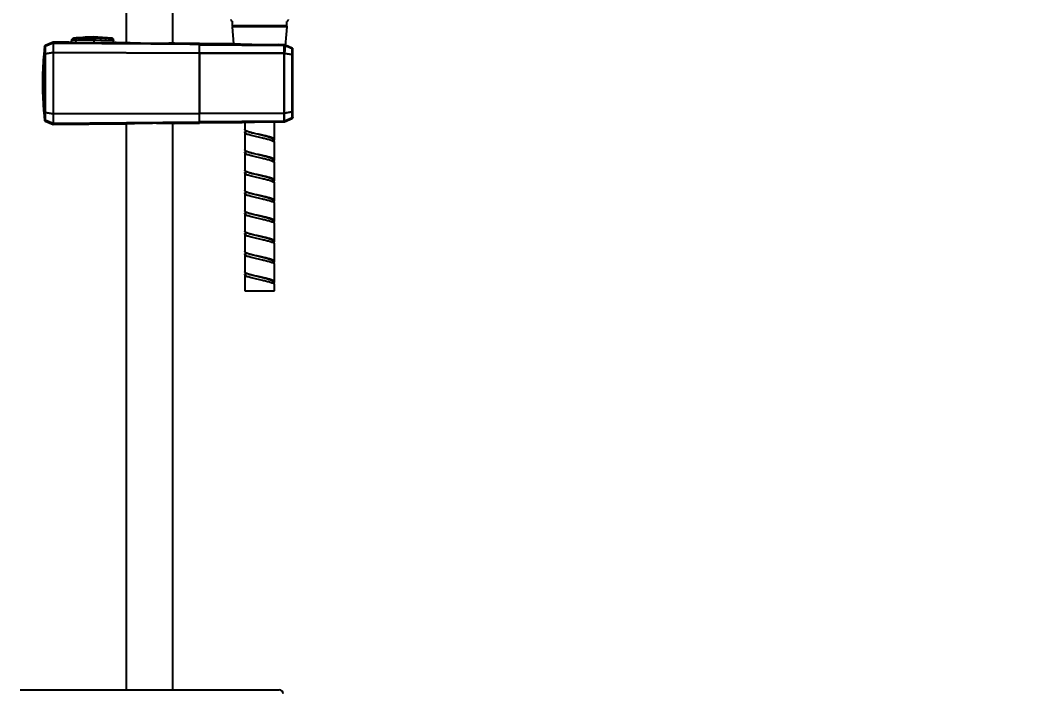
# Model space of a CAD drawing. Header units: millimetres. Extents: x 6110 to 6704, y -2661 to -1821.
# Drawn here: x 6292.7 to 6411.6, y -2297.3 to -2218.4 of the extents above; entities that cross this region are included whole.
import ezdxf

# ---------------------------------------------------------------- set-up
doc = ezdxf.new("R2010")
doc.units = ezdxf.units.MM
doc.header["$LTSCALE"] = 0.1
doc.layers.get('0').update_dxf_attribs({"lineweight": 15})
doc.layers.add('DIM', color=3, linetype='Continuous', lineweight=9)
doc.styles.get("Standard").update_dxf_attribs({"font": 'arial.ttf'})
doc.dimstyles.new('ISO-25', dxfattribs={"dimtxt": 2.5, "dimasz": 2.5, "dimexe": 1.25, "dimexo": 0.625, "dimtad": 1, "dimlfac": 5, "dimtxsty": 'Standard', "dimcen": 2.5, "dimadec": 0, "dimazin": 0, "dimtfac": 1, "dimtmove": 0, "dimatfit": 3, "dimfxl": 0, "dimarcsym": 0})

# ---------------------------------------------------------------- blocks, each defined once
blk = doc.blocks.new('*D49')
at = {"layer": 'Defpoints', "color": 0}
for p in [(6307.95, -2080.75), (6411.49, -2580.44), (6420.33, -2580.44)]:
    blk.add_point(p, dxfattribs=at)
at = {"layer": 'DIM', "color": 0, "lineweight": -2}
for p, q in [((6308.58, -2080.75), (6421.58, -2080.75)), ((6420.33, -2084.75), (6420.33, -2576.44)), ((6412.12, -2580.44), (6421.58, -2580.44))]:
    blk.add_line(p, q, dxfattribs=at)
at = {"layer": 'DIM', "color": 0}
for points in [[(6419.66, -2084.75), (6420.99, -2084.75), (6420.33, -2080.75)], [(6419.66, -2576.44), (6420.99, -2576.44), (6420.33, -2580.44)]]:
    blk.add_solid(points, dxfattribs=at)
at = {"layer": 'DIM', "color": 0, "insert": (6417.08, -2330.6), "char_height": 4, "attachment_point": 5, "rotation": 90}
blk.add_mtext('(2280)', dxfattribs=at)

msp = doc.modelspace()

# ---------------------------------------------------------------- linework, layer by layer
at = {"linetype": 'Continuous', "lineweight": 25}
for p, q in [((6305.2019, -2167.6248), (6305.2019, -2221.0891)), ((6310.7019, -2221.1372), (6310.7019, -2167.6248)), ((6317.6757, -2218.5573), (6317.6956, -2218.5647)), ((6317.6757, -2219.2164), (6317.8434, -2221.2286)), ((6324.1532, -2219.2164), (6317.6757, -2219.2164)), ((6317.6894, -2218.5624), (6317.6894, -2219.081)), ((6317.6894, -2219.081), (6324.1394, -2219.081)), ((6323.8927, -2222.3424), (6324.1532, -2219.2164)), ((6324.1394, -2219.081), (6324.1394, -2218.5684)), ((6298.9272, -2220.5781), (6298.9986, -2220.5572)), ((6298.9986, -2220.5572), (6298.9447, -2220.5727)), ((6301.2197, -2220.411), (6298.9986, -2220.5572)), ((6299.0038, -2220.5589), (6298.9986, -2220.5572)), ((6299.5208, -2220.5494), (6299.2753, -2220.555)), ((6299.5208, -2220.5494), (6301.2951, -2220.406)), ((6301.295, -2220.5491), (6301.1955, -2220.5494)), ((6301.2951, -2220.424), (6301.295, -2220.5491)), ((6301.4016, -2220.549), (6301.295, -2220.5491)), ((6303.5461, -2220.5512), (6301.2951, -2220.406)), ((6301.2951, -2220.406), (6301.2951, -2220.424)), ((6301.5569, -2220.5491), (6301.4016, -2220.549)), ((6302.1262, -2220.5479), (6301.5569, -2220.5491)), ((6302.6725, -2220.5468), (6302.1262, -2220.5479)), ((6303.0412, -2220.546), (6302.6725, -2220.5468)), ((6303.1965, -2220.5457), (6303.0412, -2220.546)), ((6303.4259, -2220.5452), (6303.1965, -2220.5457)), ((6303.4753, -2220.5452), (6303.4259, -2220.5452)), ((6295.5694, -2221.4973), (6295.4773, -2222.4215)), ((6295.5689, -2221.5027), (6295.5764, -2221.5924)), ((6295.576, -2221.6621), (6295.5723, -2222.4215)), ((6295.5764, -2221.5924), (6295.576, -2221.6621)), ((6296.5769, -2221.0055), (6295.643, -2221.4019)), ((6295.6525, -2221.5307), (6295.6483, -2222.3616)), ((6296.5769, -2221.1489), (6295.6525, -2221.5307)), ((6295.6526, -2221.4787), (6296.5769, -2221.097)), ((6296.5769, -2221.0967), (6296.5767, -2221.097)), ((6296.5769, -2221.0056), (6296.5769, -2221.0967)), ((6296.5769, -2221.0967), (6312.7092, -2221.2336)), ((6296.5769, -2221.1531), (6296.5769, -2222.2406)), ((6313.8269, -2221.2995), (6296.5769, -2221.1531)), ((6298.378, -2221.0212), (6296.5769, -2221.0055)), ((6298.378, -2221.0452), (6298.378, -2221.0212)), ((6298.7141, -2221.081), (6298.7868, -2220.7531)), ((6298.7868, -2220.7531), (6298.8141, -2220.6829)), ((6298.7868, -2220.7531), (6298.7873, -2220.7509)), ((6298.8151, -2220.68), (6298.8141, -2220.6829)), ((6301.4535, -2221.0962), (6299.128, -2221.0759)), ((6299.128, -2221.076), (6299.128, -2221.0759)), ((6301.453, -2221.0963), (6299.128, -2221.076)), ((6299.2263, -2221.0767), (6299.2873, -2220.8013)), ((6299.5205, -2220.7948), (6299.2873, -2220.8013)), ((6301.1959, -2220.7948), (6299.5205, -2220.7948)), ((6301.3324, -2221.081), (6299.7199, -2221.081)), ((6301.4012, -2220.7944), (6301.1959, -2220.7948)), ((6301.4012, -2220.7944), (6301.3402, -2221.081)), ((6301.5725, -2220.7983), (6301.4012, -2220.7944)), ((6302.2004, -2220.8114), (6301.5725, -2220.7983)), ((6302.801, -2220.8238), (6302.2004, -2220.8114)), ((6303.2082, -2220.8325), (6302.801, -2220.8238)), ((6303.3788, -2220.836), (6303.2082, -2220.8325)), ((6303.6322, -2220.8414), (6303.3788, -2220.836)), ((6303.6864, -2220.8425), (6303.6322, -2220.8414)), ((6303.6636, -2221.0829), (6303.7112, -2220.8492)), ((6305.003, -2221.079), (6304.003, -2221.0703)), ((6310.8481, -2221.1324), (6310.903, -2221.1305)), ((6313.8269, -2221.156), (6310.903, -2221.1305)), ((6312.7092, -2221.2336), (6313.8269, -2221.2431)), ((6313.8269, -2221.2431), (6313.8269, -2221.156)), ((6317.8434, -2221.2286), (6313.8269, -2221.1935)), ((6313.8269, -2221.2995), (6313.8269, -2221.2431)), ((6313.8269, -2221.2806), (6323.0513, -2221.3589)), ((6313.8269, -2222.297), (6313.8269, -2221.2995)), ((6313.8269, -2221.338), (6323.8021, -2221.4227)), ((6323.0513, -2221.3589), (6323.8021, -2221.3653)), ((6323.8021, -2221.314), (6323.1092, -2221.308)), ((6323.8021, -2221.3653), (6323.8021, -2221.314)), ((6323.8498, -2221.324), (6323.8021, -2221.314)), ((6323.8021, -2221.3653), (6323.8498, -2221.3752)), ((6323.8021, -2222.3303), (6323.8021, -2221.4227)), ((6323.8498, -2221.428), (6323.8021, -2221.4227)), ((6323.8498, -2221.3752), (6323.8498, -2221.324)), ((6324.7508, -2221.7066), (6323.8498, -2221.324)), ((6323.8498, -2221.3752), (6324.7508, -2221.7476)), ((6323.8498, -2222.3357), (6323.8498, -2221.428)), ((6324.7508, -2221.8004), (6323.8498, -2221.428)), ((6324.7508, -2221.7066), (6323.9732, -2221.3764)), ((6324.7508, -2221.7476), (6324.7508, -2221.7066)), ((6324.7508, -2222.4776), (6324.7508, -2221.8004)), ((6295.5723, -2222.4215), (6295.4773, -2222.4215)), ((6295.5729, -2222.4519), (6295.5723, -2222.4215)), ((6295.6483, -2222.3616), (6295.6489, -2222.3904)), ((6296.5769, -2222.2406), (6295.6489, -2222.3904)), ((6296.5769, -2222.2853), (6295.6489, -2222.4333)), ((6295.6489, -2222.3904), (6295.6489, -2222.4333)), ((6296.577, -2222.2406), (6296.5769, -2222.2853)), ((6313.8269, -2222.297), (6296.5769, -2222.2406)), ((6313.8269, -2222.3433), (6296.5769, -2222.2853)), ((6313.8269, -2222.2979), (6313.8269, -2222.297)), ((6323.8021, -2222.3303), (6313.8269, -2222.2979)), ((6313.8269, -2222.3432), (6313.8269, -2222.2979)), ((6323.8021, -2222.3757), (6313.8269, -2222.3432)), ((6313.8269, -2222.3432), (6313.8269, -2229.3688)), ((6313.8269, -2229.3687), (6313.8269, -2222.3433)), ((6323.8021, -2222.3757), (6323.8021, -2222.3303)), ((6323.8498, -2222.3357), (6323.8021, -2222.3303)), ((6323.8498, -2222.3775), (6323.8021, -2222.3757)), ((6323.8498, -2222.3775), (6323.8498, -2222.3357)), ((6324.7508, -2222.4776), (6323.8498, -2222.3357)), ((6324.7508, -2222.5199), (6323.8498, -2222.3775)), ((6324.7508, -2222.5199), (6324.7508, -2222.4776)), ((6324.8269, -2222.5397), (6324.8269, -2221.8625)), ((6295.4768, -2229.2851), (6295.5694, -2230.2148)), ((6295.5764, -2230.1197), (6295.5689, -2230.2094)), ((6295.5723, -2229.2906), (6295.5729, -2229.2602)), ((6295.5723, -2229.2906), (6295.5761, -2230.0707)), ((6295.5761, -2230.0707), (6295.5764, -2230.1197)), ((6295.6489, -2229.3217), (6295.6483, -2229.3504)), ((6295.6483, -2229.3504), (6295.6525, -2230.1814)), ((6295.6489, -2229.2787), (6296.5769, -2229.4277)), ((6295.6489, -2229.2787), (6295.6489, -2229.3217)), ((6295.6489, -2229.3217), (6296.5769, -2229.471)), ((6296.5769, -2229.4277), (6313.8269, -2229.3687)), ((6296.5769, -2229.471), (6313.8269, -2229.415)), ((6296.5769, -2229.4277), (6296.5769, -2229.471)), ((6296.5769, -2229.471), (6296.5769, -2230.559)), ((6313.8269, -2229.3688), (6313.8269, -2229.4142)), ((6313.8269, -2229.4142), (6323.8021, -2229.3818)), ((6313.8269, -2229.415), (6313.8269, -2229.4142)), ((6313.8269, -2230.4126), (6313.8269, -2229.415)), ((6313.8269, -2229.3688), (6323.8021, -2229.3363)), ((6323.8021, -2229.3363), (6323.8498, -2229.3346)), ((6323.8021, -2229.3818), (6323.8021, -2229.3363)), ((6323.8021, -2229.3818), (6323.8498, -2229.3764)), ((6323.8021, -2230.2894), (6323.8021, -2229.3818)), ((6323.8498, -2229.3346), (6324.7508, -2229.1922)), ((6323.8498, -2229.3764), (6324.7508, -2229.2345)), ((6323.8498, -2229.3764), (6323.8498, -2229.3346)), ((6323.8498, -2230.2841), (6323.8498, -2229.3764)), ((6323.8498, -2230.284), (6324.7508, -2229.9116)), ((6324.7508, -2229.9645), (6323.8498, -2230.3369)), ((6323.8498, -2230.3881), (6324.7508, -2230.0055)), ((6324.7508, -2229.2345), (6324.7508, -2229.1922)), ((6324.7508, -2229.9116), (6324.7508, -2229.2345)), ((6324.7508, -2229.9645), (6324.7508, -2230.0055)), ((6324.8269, -2229.8496), (6324.8269, -2229.1724)), ((6295.643, -2230.3101), (6296.5769, -2230.7066)), ((6295.6525, -2230.1814), (6296.5769, -2230.5632)), ((6295.6526, -2230.2333), (6296.5769, -2230.6151)), ((6296.5769, -2230.6154), (6296.5767, -2230.615)), ((6296.5769, -2230.559), (6313.8269, -2230.4126)), ((6296.5769, -2230.6154), (6313.4245, -2230.4724)), ((6296.5769, -2230.7066), (6305.003, -2230.633)), ((6305.2019, -2230.5066), (6305.2019, -2297.331)), ((6310.7019, -2297.331), (6310.7019, -2230.5707)), ((6310.8699, -2230.5804), (6310.839, -2230.5794)), ((6310.9031, -2230.5816), (6313.8269, -2230.556)), ((6313.4245, -2230.4724), (6313.8269, -2230.469)), ((6313.8269, -2230.3741), (6323.8021, -2230.2894)), ((6313.8269, -2230.4315), (6323.0409, -2230.3533)), ((6313.8269, -2230.469), (6313.8269, -2230.4126)), ((6313.8269, -2230.556), (6313.8269, -2230.469)), ((6313.8269, -2230.5185), (6318.5844, -2230.477)), ((6319.1644, -2230.4545), (6319.1644, -2231.3014)), ((6321.8782, -2230.4148), (6323.8021, -2230.398)), ((6322.6644, -2232.4995), (6322.6644, -2230.419)), ((6323.0409, -2230.3533), (6323.8021, -2230.3468)), ((6323.8021, -2230.2894), (6323.8498, -2230.2841)), ((6323.8021, -2230.3468), (6323.8498, -2230.3369)), ((6323.8021, -2230.398), (6323.8021, -2230.3468)), ((6323.8021, -2230.398), (6323.8498, -2230.3881)), ((6323.8498, -2230.3881), (6323.8498, -2230.3369)), ((6319.1644, -2231.6169), (6319.1644, -2233.6973)), ((6322.6644, -2234.8953), (6322.6644, -2232.8149)), ((6319.1644, -2234.0128), (6319.1644, -2236.0931)), ((6322.6644, -2237.2911), (6322.6644, -2235.2107)), ((6319.1644, -2236.4086), (6319.1644, -2238.4889)), ((6322.6644, -2239.687), (6322.6644, -2237.6065)), ((6319.1644, -2238.8044), (6319.1644, -2240.8848)), ((6322.6644, -2242.0828), (6322.6644, -2240.0024)), ((6319.1644, -2241.2003), (6319.1644, -2243.2806)), ((6322.6644, -2244.4786), (6322.6644, -2242.3982)), ((6319.1644, -2243.5961), (6319.1644, -2245.6764)), ((6322.6644, -2246.8745), (6322.6644, -2244.794)), ((6319.1644, -2245.9919), (6319.1644, -2248.0723)), ((6322.6644, -2249.2703), (6322.6644, -2247.1899)), ((6319.1644, -2248.3878), (6319.1644, -2250.331)), ((6319.1644, -2250.331), (6322.6644, -2250.331)), ((6322.6644, -2250.331), (6322.6644, -2249.5857)), ((6298.4044, -2297.331), (6317.4994, -2297.331))]:
    msp.add_line(p, q, dxfattribs=at)
at = {"linetype": 'Continuous', "lineweight": 25, "flags": 128}
msp.add_lwpolyline([(6301.1955, -2220.5494), (6300.3583, -2220.5494), (6299.5208, -2220.5494)], dxfattribs=at)
at = {"linetype": 'Continuous', "lineweight": 25}
for centre, radius, start, end in [((6317.8003, -2219.206), 0.125, 90, 184.763642), ((6324.0286, -2219.206), 0.125, 355.236358, 90), ((6298.3769, -2221.1462), 0.125, 46.636518, 89.5), ((6324.7021, -2221.8625), 0.1249, 0.015996, 67.042685), ((6323.2077, -2297.8335), 0.5025, 2.000152, 90.001542)]:
    msp.add_arc(centre, radius, start, end, dxfattribs=at)
for centre, major_axis, ratio, start_param, end_param in [((6296.2884, -2221.2191), (0.2874, 0.075), 0.34206988, 6.19408346, 6.23424116), ((6296.2884, -2230.493), (0.2874, -0.075), 0.3420699, 0.04893715, 0.08907062)]:
    msp.add_ellipse(centre, major_axis=major_axis, ratio=ratio, start_param=start_param, end_param=end_param, dxfattribs=at)
for points, knots in [([(6317.5346, -2218.3608), (6317.5368, -2218.3743), (6317.5412, -2218.402), (6317.5524, -2218.4277), (6317.5581, -2218.4409)], [0, 0, 0, 0, 0.48848849, 1, 1, 1, 1]), ([(6317.5581, -2218.4409), (6317.5648, -2218.4532), (6317.5782, -2218.478), (6317.5974, -2218.4987), (6317.607, -2218.5091)], [0, 0, 0, 0, 0.49580747, 1, 1, 1, 1]), ([(6317.5831, -2218.481), (6317.591, -2218.4963), (6317.608, -2218.5291), (6317.6481, -2218.5613), (6317.6777, -2218.5751), (6317.6894, -2218.5806)], [0, 0, 0, 0, 0.34563418, 0.73917195, 1, 1, 1, 1]), ([(6317.607, -2218.5091), (6317.6175, -2218.5186), (6317.6384, -2218.5376), (6317.6633, -2218.5507), (6317.6757, -2218.5573)], [0, 0, 0, 0, 0.50294894, 1, 1, 1, 1]), ([(6324.0234, -2219.081), (6324.0164, -2219.081), (6324.0013, -2219.081), (6323.8273, -2219.081), (6323.5338, -2219.081), (6323.1268, -2219.081), (6322.6385, -2219.081), (6322.1035, -2219.081), (6321.545, -2219.081), (6320.9649, -2219.081), (6320.3628, -2219.081), (6319.7579, -2219.081), (6319.1888, -2219.081), (6318.6917, -2219.081), (6318.2979, -2219.081), (6318.0114, -2219.081), (6317.9122, -2219.081), (6317.8641, -2219.081)], [0, 0, 0, 0, 0.05946594, 0.12820525, 0.19840331, 0.26860137, 0.33734068, 0.4033363, 0.46560221, 0.52786812, 0.59386373, 0.66260304, 0.7328011, 0.80299916, 0.87173848, 0.93773409, 1, 1, 1, 1]), ([(6324.2312, -2218.5148), (6324.2054, -2218.5367), (6324.1765, -2218.5612), (6324.1406, -2218.5667), (6324.1367, -2218.5673)], [0, 0, 0, 0, 0.89269691, 1, 1, 1, 1]), ([(6324.2312, -2218.5148), (6324.2532, -2218.4901), (6324.2956, -2218.4422), (6324.3063, -2218.3793), (6324.3114, -2218.3489)], [0, 0, 0, 0, 0.51791296, 1, 1, 1, 1]), ([(6298.7869, -2220.7528), (6298.7942, -2220.7284), (6298.8091, -2220.6783), (6298.8453, -2220.6401), (6298.8638, -2220.6206)], [0, 0, 0, 0, 0.48716831, 1, 1, 1, 1]), ([(6298.8625, -2220.6208), (6298.8443, -2220.6406), (6298.808, -2220.6802), (6298.794, -2220.7285), (6298.787, -2220.7527)], [0, 0, 0, 0, 0.50120269, 1, 1, 1, 1]), ([(6298.8658, -2220.6185), (6298.8647, -2220.6192), (6298.8419, -2220.6342), (6298.811, -2220.6796), (6298.7951, -2220.7275), (6298.7873, -2220.7509)], [0, 0, 0, 0, 0.02603647, 0.52453894, 1, 1, 1, 1]), ([(6298.929, -2220.5775), (6298.9055, -2220.5903), (6298.8589, -2220.6157), (6298.8289, -2220.6598), (6298.8139, -2220.6817)], [0, 0, 0, 0, 0.50240524, 1, 1, 1, 1]), ([(6298.8141, -2220.6829), (6298.8141, -2220.6828), (6298.8237, -2220.6582), (6298.8629, -2220.619), (6298.9275, -2220.5738), (6298.9788, -2220.5638), (6299.0038, -2220.5589)], [0, 0, 0, 0, 0.00056024, 0.33912023, 0.67768021, 1, 1, 1, 1]), ([(6299.0021, -2220.5569), (6298.9771, -2220.5619), (6298.9258, -2220.572), (6298.8844, -2220.6039), (6298.8631, -2220.6203)], [0, 0, 0, 0, 0.48769154, 1, 1, 1, 1]), ([(6298.8875, -2220.604), (6298.8999, -2220.5947), (6298.9327, -2220.57), (6298.9733, -2220.5621), (6298.9987, -2220.5572)], [0, 0, 0, 0, 0.37647665, 1, 1, 1, 1]), ([(6299.6448, -2220.4859), (6299.5794, -2220.4916), (6299.3338, -2220.5129), (6299.1322, -2220.5395), (6298.9843, -2220.5591)], [0, 0, 0, 0, 0.266242481, 1, 1, 1, 1]), ([(6298.9849, -2220.5591), (6299.2413, -2220.5281), (6299.7715, -2220.4641), (6300.2546, -2220.4376), (6300.504, -2220.4239)], [0, 0, 0, 0, 0.48362682, 1, 1, 1, 1]), ([(6299.2753, -2220.555), (6299.2408, -2220.5563), (6299.1713, -2220.5591), (6299.0829, -2220.5607), (6299.0187, -2220.5612), (6299.0087, -2220.5596), (6299.0038, -2220.5589)], [0, 0, 0, 0, 0.24804462, 0.49886384, 0.75008523, 1, 1, 1, 1]), ([(6299.2873, -2220.8013), (6299.2859, -2220.7718), (6299.2829, -2220.7109), (6299.2791, -2220.6313), (6299.2762, -2220.5731), (6299.2756, -2220.5609), (6299.2753, -2220.555)], [0, 0, 0, 0, 0.24143699, 0.49999999, 0.758563, 1, 1, 1, 1]), ([(6299.5208, -2220.5494), (6299.5208, -2220.5563), (6299.5207, -2220.5704), (6299.5207, -2220.6288), (6299.5206, -2220.7069), (6299.5205, -2220.7661), (6299.5205, -2220.7948)], [0, 0, 0, 0, 0.24192988, 0.49999996, 0.75807011, 1, 1, 1, 1]), ([(6301.2951, -2220.406), (6301.0629, -2220.4076), (6300.7436, -2220.4098), (6300.4407, -2220.4286), (6300.358, -2220.4337)], [0, 0, 0, 0, 0.72702009, 1, 1, 1, 1]), ([(6301.1959, -2220.7948), (6301.1959, -2220.7661), (6301.1958, -2220.7068), (6301.1957, -2220.6287), (6301.1956, -2220.5703), (6301.1955, -2220.5562), (6301.1955, -2220.5494)], [0, 0, 0, 0, 0.241934595, 0.500023334, 0.758099369, 1, 1, 1, 1]), ([(6301.4016, -2220.549), (6301.4016, -2220.5558), (6301.4015, -2220.57), (6301.4014, -2220.6283), (6301.4013, -2220.7064), (6301.4012, -2220.7657), (6301.4012, -2220.7944)], [0, 0, 0, 0, 0.24192056, 0.50000144, 0.75808152, 1, 1, 1, 1]), ([(6301.5725, -2220.7983), (6301.5723, -2220.7693), (6301.5719, -2220.7093), (6301.5684, -2220.6298), (6301.5632, -2220.5703), (6301.559, -2220.556), (6301.5569, -2220.5491)], [0, 0, 0, 0, 0.24173582, 0.49999963, 0.75826364, 1, 1, 1, 1]), ([(6302.2004, -2220.8114), (6302.1999, -2220.7812), (6302.1988, -2220.7184), (6302.1823, -2220.6336), (6302.157, -2220.57), (6302.1362, -2220.5551), (6302.1262, -2220.5479)], [0, 0, 0, 0, 0.24101275, 0.49999978, 0.75898693, 1, 1, 1, 1]), ([(6302.801, -2220.8238), (6302.8012, -2220.7925), (6302.8015, -2220.7443), (6302.7874, -2220.6833), (6302.7714, -2220.64), (6302.7503, -2220.6034), (6302.7186, -2220.5654), (6302.6907, -2220.5541), (6302.6725, -2220.5468)], [0, 0, 0, 0, 0.23965849, 0.36848968, 0.49999903, 0.63150852, 0.76034012, 1, 1, 1, 1]), ([(6303.2082, -2220.8325), (6303.2094, -2220.8004), (6303.2112, -2220.751), (6303.1935, -2220.6879), (6303.1728, -2220.6428), (6303.145, -2220.6046), (6303.1028, -2220.5651), (6303.0655, -2220.5535), (6303.0412, -2220.546)], [0, 0, 0, 0, 0.23910316, 0.36813564, 0.50000496, 0.63187355, 0.76090394, 1, 1, 1, 1]), ([(6303.3788, -2220.836), (6303.3805, -2220.8036), (6303.3831, -2220.7538), (6303.3642, -2220.6897), (6303.3416, -2220.6439), (6303.311, -2220.6051), (6303.2645, -2220.565), (6303.2233, -2220.5533), (6303.1965, -2220.5457)], [0, 0, 0, 0, 0.23887046, 0.367983681, 0.500000206, 0.632016701, 0.761129835, 1, 1, 1, 1]), ([(6303.6322, -2220.8414), (6303.6348, -2220.8086), (6303.6389, -2220.7581), (6303.6181, -2220.6926), (6303.5926, -2220.6457), (6303.5576, -2220.6058), (6303.5042, -2220.5648), (6303.4567, -2220.5529), (6303.4259, -2220.5452)], [0, 0, 0, 0, 0.23851991, 0.36776885, 0.50002382, 0.63227525, 0.76151408, 1, 1, 1, 1]), ([(6303.6864, -2220.8425), (6303.6892, -2220.8096), (6303.6937, -2220.759), (6303.6725, -2220.6933), (6303.6465, -2220.6461), (6303.6106, -2220.6061), (6303.5558, -2220.5648), (6303.5069, -2220.5529), (6303.4753, -2220.5452)], [0, 0, 0, 0, 0.23843032, 0.36769834, 0.49999647, 0.63229512, 0.76156465, 1, 1, 1, 1]), ([(6303.7124, -2220.8431), (6303.7154, -2220.81), (6303.72, -2220.759), (6303.6983, -2220.6927), (6303.6716, -2220.6453), (6303.6348, -2220.6051), (6303.5788, -2220.564), (6303.529, -2220.5524), (6303.4967, -2220.5449)], [0, 0, 0, 0, 0.23862627, 0.368061912, 0.500505568, 0.632874045, 0.762094432, 1, 1, 1, 1]), ([(6295.6443, -2221.4014), (6295.6346, -2221.4064), (6295.6148, -2221.4166), (6295.5915, -2221.4413), (6295.5747, -2221.4708), (6295.5707, -2221.4927), (6295.5688, -2221.5035)], [0, 0, 0, 0, 0.24547154, 0.49987307, 0.75435132, 1, 1, 1, 1]), ([(6295.5764, -2221.5924), (6295.5779, -2221.5782), (6295.5805, -2221.5541), (6295.5979, -2221.5212), (6295.6209, -2221.4952), (6295.6424, -2221.484), (6295.6526, -2221.4787)], [0, 0, 0, 0, 0.29253692, 0.49992682, 0.76407062, 1, 1, 1, 1]), ([(6295.6525, -2221.5307), (6295.6418, -2221.5337), (6295.6203, -2221.5398), (6295.5962, -2221.5548), (6295.5798, -2221.5726), (6295.5775, -2221.5858), (6295.5764, -2221.5924)], [0, 0, 0, 0, 0.25, 0.5, 0.75, 1, 1, 1, 1]), ([(6295.6448, -2221.4053), (6295.6447, -2221.4045), (6295.6446, -2221.4024), (6295.6466, -2221.4272), (6295.6506, -2221.4623), (6295.6526, -2221.4787)], [0, 0, 0, 0, 0.2250836, 0.63762379, 1, 1, 1, 1]), ([(6295.6526, -2221.4787), (6295.651, -2221.4806), (6295.6482, -2221.484), (6295.6472, -2221.4959), (6295.6483, -2221.5111), (6295.6512, -2221.5245), (6295.6525, -2221.5307)], [0, 0, 0, 0, 0.275475111, 0.499949965, 0.770253956, 1, 1, 1, 1]), ([(6296.5768, -2221.097), (6296.576, -2221.0996), (6296.5745, -2221.1048), (6296.5748, -2221.1255), (6296.5762, -2221.1426), (6296.5767, -2221.1489)], [0, 0, 0, 0, 0.38499817, 0.76981476, 1, 1, 1, 1]), ([(6299.128, -2221.076), (6299.0297, -2221.0747), (6298.833, -2221.0721), (6298.5852, -2221.0636), (6298.4118, -2221.0538), (6298.3893, -2221.0481), (6298.378, -2221.0452)], [0, 0, 0, 0, 0.24978284, 0.49967497, 0.74975593, 1, 1, 1, 1]), ([(6299.2873, -2220.8013), (6299.2509, -2220.7982), (6299.1807, -2220.7922), (6299.0573, -2220.781), (6298.9492, -2220.7711), (6298.8683, -2220.763), (6298.8042, -2220.7564), (6298.7937, -2220.7544), (6298.7868, -2220.7531)], [0, 0, 0, 0, 0.13943963, 0.2687613, 0.49619967, 0.62756165, 0.75545679, 1, 1, 1, 1]), ([(6301.3324, -2221.081), (6301.5193, -2221.081), (6301.8931, -2221.081), (6302.4219, -2221.081), (6302.8139, -2221.081), (6303.0477, -2221.081), (6303.1536, -2221.081), (6303.2037, -2221.081), (6303.2282, -2221.081), (6303.2399, -2221.081), (6303.2462, -2221.081), (6303.2489, -2221.081), (6303.2492, -2221.081), (6303.2494, -2221.081)], [0, 0, 0, 0, 0.24983445, 0.49965154, 0.74947161, 0.8745904, 0.93718013, 0.96847824, 0.98450789, 0.9919526, 0.99595136, 0.99800826, 1, 1, 1, 1]), ([(6304.003, -2221.0703), (6304.003, -2221.0703), (6304.0194, -2221.0698), (6303.9623, -2221.0715), (6303.8262, -2221.0753), (6303.586, -2221.0813), (6303.2679, -2221.088), (6302.8786, -2221.0941), (6302.4352, -2221.0982), (6301.9536, -2221.0995), (6301.6199, -2221.0973), (6301.453, -2221.0963)], [0, 0, 0, 0, 0.0000565, 0.12518577, 0.25028596, 0.37535163, 0.50035932, 0.62532721, 0.75024283, 0.875128, 1, 1, 1, 1]), ([(6310.903, -2221.1305), (6310.892, -2221.1309), (6310.87, -2221.1317), (6310.6949, -2221.1376), (6310.4218, -2221.1459), (6310.0524, -2221.1554), (6309.6023, -2221.1641), (6309.0891, -2221.1704), (6308.5319, -2221.1727), (6307.9527, -2221.1702), (6307.3734, -2221.1626), (6306.8164, -2221.1506), (6306.3034, -2221.1353), (6305.8534, -2221.1187), (6305.4843, -2221.1028), (6305.2112, -2221.0898), (6305.0363, -2221.0808), (6305.0141, -2221.0796), (6305.003, -2221.079)], [0, 0, 0, 0, 0.06255558, 0.12510872, 0.18764668, 0.25016327, 0.31265989, 0.37513519, 0.43757683, 0.50001427, 0.56245504, 0.62491114, 0.68738026, 0.7498612, 0.81237052, 0.87490051, 0.93744716, 1, 1, 1, 1]), ([(6323.1092, -2221.308), (6322.8809, -2221.3129), (6322.4246, -2221.3227), (6321.5564, -2221.3292), (6320.6459, -2221.3239), (6319.7558, -2221.3063), (6318.9666, -2221.2806), (6318.3523, -2221.2541), (6317.9428, -2221.2331), (6317.8907, -2221.2302), (6317.8646, -2221.2288)], [0, 0, 0, 0, 0.12497708, 0.24984901, 0.37467304, 0.49952077, 0.62445801, 0.74953379, 0.87473397, 1, 1, 1, 1]), ([(6323.8498, -2221.428), (6323.8513, -2221.4212), (6323.8541, -2221.4075), (6323.8553, -2221.3917), (6323.8543, -2221.3798), (6323.8513, -2221.3767), (6323.8498, -2221.3752)], [0, 0, 0, 0, 0.24987511, 0.5002199, 0.74999564, 1, 1, 1, 1]), ([(6324.8269, -2221.8217), (6324.826, -2221.8096), (6324.8241, -2221.7852), (6324.8077, -2221.752), (6324.7836, -2221.7236), (6324.7618, -2221.7123), (6324.7508, -2221.7066)], [0, 0, 0, 0, 0.24877321, 0.49796619, 0.74779183, 1, 1, 1, 1]), ([(6324.7508, -2221.8004), (6324.7524, -2221.7929), (6324.7553, -2221.7793), (6324.7562, -2221.7633), (6324.7551, -2221.7523), (6324.7521, -2221.749), (6324.7508, -2221.7476)], [0, 0, 0, 0, 0.276940209, 0.499994946, 0.771233041, 1, 1, 1, 1]), ([(6295.4773, -2222.4215), (6295.4412, -2222.8886), (6295.3634, -2223.8947), (6295.3175, -2225.5161), (6295.3349, -2227.3547), (6295.4305, -2228.6487), (6295.4809, -2229.3317)], [0, 0, 0, 0, 0.20313156, 0.43751017, 0.70313437, 1, 1, 1, 1]), ([(6295.5729, -2222.4519), (6295.5715, -2223.0158), (6295.5687, -2224.1437), (6295.5686, -2225.2852), (6295.5685, -2225.856)], [0, 0, 0, 0, 0.49995737, 1, 1, 1, 1]), ([(6295.6483, -2222.3616), (6295.6396, -2222.3642), (6295.6232, -2222.369), (6295.5997, -2222.3816), (6295.5825, -2222.3966), (6295.5741, -2222.4114), (6295.5727, -2222.4189), (6295.5723, -2222.4215)], [0, 0, 0, 0, 0.21137388, 0.39844856, 0.69793867, 0.89836222, 1, 1, 1, 1]), ([(6295.6489, -2222.3904), (6295.6398, -2222.393), (6295.619, -2222.3991), (6295.5963, -2222.4133), (6295.5782, -2222.4311), (6295.5749, -2222.4441), (6295.5729, -2222.4519)], [0, 0, 0, 0, 0.21681531, 0.50004382, 0.70306875, 1, 1, 1, 1]), ([(6295.6489, -2222.4333), (6295.6474, -2222.9722), (6295.6443, -2224.1063), (6295.644, -2225.2537), (6295.6438, -2225.856)], [0, 0, 0, 0, 0.47510107, 1, 1, 1, 1]), ([(6296.5769, -2222.2853), (6296.5769, -2222.8673), (6296.5769, -2224.0312), (6296.5769, -2225.8176), (6296.5769, -2227.624), (6296.5769, -2228.8265), (6296.5769, -2229.4277)], [0, 0, 0, 0, 0.245942587, 0.491885174, 0.745942587, 1, 1, 1, 1]), ([(6313.8269, -2222.3433), (6313.8269, -2222.3297), (6313.8269, -2222.3134), (6313.8269, -2222.2993), (6313.8269, -2222.297)], [0, 0, 0, 0, 0.84136639, 1, 1, 1, 1]), ([(6324.7508, -2229.1922), (6324.7508, -2228.4541), (6324.7508, -2226.978), (6324.7508, -2224.7341), (6324.7508, -2223.258), (6324.7508, -2222.5199)], [0, 0, 0, 0, 0.33333326, 0.66666659, 1, 1, 1, 1]), ([(6324.8269, -2222.5397), (6324.8258, -2222.5375), (6324.8236, -2222.5333), (6324.8069, -2222.5275), (6324.783, -2222.5228), (6324.7614, -2222.5208), (6324.7508, -2222.5199)], [0, 0, 0, 0, 0.26355319, 0.49999018, 0.75539249, 1, 1, 1, 1]), ([(6324.8269, -2229.1724), (6324.8269, -2228.4389), (6324.8269, -2226.9713), (6324.8269, -2224.7407), (6324.8269, -2223.2732), (6324.8269, -2222.5397)], [0, 0, 0, 0, 0.3332354, 0.66675544, 1, 1, 1, 1]), ([(6295.6438, -2225.856), (6295.6342, -2225.856), (6295.6146, -2225.856), (6295.5915, -2225.856), (6295.5747, -2225.856), (6295.5705, -2225.856), (6295.5685, -2225.856)], [0, 0, 0, 0, 0.24561454, 0.50000192, 0.75438829, 1, 1, 1, 1]), ([(6295.5685, -2225.856), (6295.5686, -2226.4269), (6295.5687, -2227.5684), (6295.5715, -2228.6963), (6295.5729, -2229.2602)], [0, 0, 0, 0, 0.500042651, 1, 1, 1, 1]), ([(6295.6438, -2225.856), (6295.644, -2226.4583), (6295.6443, -2227.6058), (6295.6474, -2228.7399), (6295.6489, -2229.2787)], [0, 0, 0, 0, 0.52489221, 1, 1, 1, 1]), ([(6295.4773, -2229.2906), (6295.4773, -2229.2906), (6295.4456, -2229.2906), (6295.509, -2229.2906), (6295.5723, -2229.2906)], [0, 0, 0, 0, 0.00004149, 1, 1, 1, 1]), ([(6295.5729, -2229.2602), (6295.5749, -2229.2625), (6295.5783, -2229.2663), (6295.5964, -2229.2722), (6295.6191, -2229.276), (6295.6399, -2229.2779), (6295.6489, -2229.2787)], [0, 0, 0, 0, 0.29691863, 0.49995323, 0.78309699, 1, 1, 1, 1]), ([(6295.5729, -2229.2602), (6295.5744, -2229.2667), (6295.5774, -2229.2796), (6295.594, -2229.2972), (6295.6177, -2229.3122), (6295.6385, -2229.3185), (6295.6489, -2229.3217)], [0, 0, 0, 0, 0.25000144, 0.50000287, 0.75000431, 1, 1, 1, 1]), ([(6295.5764, -2230.1197), (6295.5779, -2230.1274), (6295.5805, -2230.1404), (6295.5979, -2230.1585), (6295.6209, -2230.1725), (6295.6424, -2230.1785), (6295.6525, -2230.1814)], [0, 0, 0, 0, 0.29247603, 0.49993315, 0.76406777, 1, 1, 1, 1]), ([(6313.8269, -2229.415), (6313.8269, -2229.4025), (6313.8269, -2229.3877), (6313.8269, -2229.3713), (6313.8269, -2229.3687)], [0, 0, 0, 0, 0.84136639, 1, 1, 1, 1]), ([(6324.8269, -2229.8496), (6324.8259, -2229.8617), (6324.8238, -2229.8861), (6324.8084, -2229.9177), (6324.789, -2229.9405), (6324.771, -2229.9542), (6324.7592, -2229.9607), (6324.7534, -2229.9634), (6324.7516, -2229.9642), (6324.751, -2229.9644), (6324.7508, -2229.9645)], [0, 0, 0, 0, 0.24974778, 0.49949555, 0.70945903, 0.86296569, 0.95984726, 0.98702049, 0.99528458, 1, 1, 1, 1]), ([(6324.7508, -2230.0055), (6324.7616, -2229.9998), (6324.7832, -2229.9886), (6324.8074, -2229.9605), (6324.8241, -2229.9273), (6324.826, -2229.9027), (6324.8269, -2229.8904)], [0, 0, 0, 0, 0.24861918, 0.49771125, 0.74763559, 1, 1, 1, 1]), ([(6324.7508, -2229.9645), (6324.7524, -2229.9626), (6324.7553, -2229.9592), (6324.7562, -2229.947), (6324.7551, -2229.9316), (6324.7521, -2229.9179), (6324.7508, -2229.9116)], [0, 0, 0, 0, 0.277126586, 0.499879464, 0.771267186, 1, 1, 1, 1]), ([(6295.5688, -2230.2086), (6295.5707, -2230.2194), (6295.5747, -2230.2413), (6295.5915, -2230.2708), (6295.6148, -2230.2955), (6295.6346, -2230.3057), (6295.6443, -2230.3107)], [0, 0, 0, 0, 0.24564868, 0.50012693, 0.75452846, 1, 1, 1, 1]), ([(6295.6526, -2230.2333), (6295.6506, -2230.2497), (6295.6466, -2230.2849), (6295.6446, -2230.3097), (6295.6447, -2230.3075), (6295.6448, -2230.3068)], [0, 0, 0, 0, 0.36236926, 0.77491129, 1, 1, 1, 1]), ([(6295.6525, -2230.1814), (6295.651, -2230.1888), (6295.6482, -2230.2021), (6295.6472, -2230.2178), (6295.6484, -2230.2287), (6295.6512, -2230.2319), (6295.6526, -2230.2333)], [0, 0, 0, 0, 0.27616572, 0.4999282, 0.77069829, 1, 1, 1, 1]), ([(6296.5767, -2230.5631), (6296.576, -2230.5736), (6296.5744, -2230.5944), (6296.5748, -2230.6105), (6296.5762, -2230.6138), (6296.5768, -2230.615)], [0, 0, 0, 0, 0.385029782, 0.769879212, 1, 1, 1, 1]), ([(6296.5769, -2230.6154), (6296.5769, -2230.6761), (6296.5769, -2230.7369), (6296.5769, -2230.7065), (6296.5769, -2230.7065)], [0, 0, 0, 0, 0.99865175, 1, 1, 1, 1]), ([(6305.003, -2230.633), (6305.0142, -2230.6325), (6305.0365, -2230.6313), (6305.2104, -2230.6223), (6305.4876, -2230.6093), (6305.7607, -2230.5969), (6305.9604, -2230.5898), (6306.0084, -2230.5881)], [0, 0, 0, 0, 0.23175273, 0.46348067, 0.69514455, 0.92673554, 1, 1, 1, 1]), ([(6306.0084, -2230.5881), (6306.1076, -2230.5843), (6306.3518, -2230.5751), (6306.818, -2230.5615), (6307.3728, -2230.5495), (6307.9525, -2230.5419), (6308.5316, -2230.5394), (6309.0888, -2230.5416), (6309.6021, -2230.5479), (6310.0522, -2230.5567), (6310.4217, -2230.5662), (6310.6946, -2230.5744), (6310.87, -2230.5804), (6310.892, -2230.5812), (6310.903, -2230.5816)], [0, 0, 0, 0, 0.05849845, 0.14405583, 0.22959298, 0.31511566, 0.40063404, 0.48617509, 0.57174085, 0.65734588, 0.74297228, 0.82862405, 0.91430273, 1, 1, 1, 1]), ([(6318.5844, -2230.477), (6318.5983, -2230.4764), (6318.6261, -2230.4752), (6318.8468, -2230.466), (6319.1838, -2230.4533), (6319.6335, -2230.4391), (6320.1654, -2230.4263), (6320.7441, -2230.4173), (6321.3337, -2230.413), (6321.6977, -2230.4142), (6321.8782, -2230.4148)], [0, 0, 0, 0, 0.12483139, 0.24882117, 0.37291808, 0.49849398, 0.62474608, 0.75059021, 0.8763166, 1, 1, 1, 1]), ([(6322.5471, -2232.6247), (6322.5735, -2232.6116), (6322.701, -2232.5486), (6322.6727, -2232.4357), (6322.4388, -2232.2859), (6321.9538, -2232.1362), (6321.3155, -2231.9865), (6320.6154, -2231.8367), (6319.9592, -2231.687), (6319.4554, -2231.5373), (6319.191, -2231.4086), (6319.1813, -2231.3301), (6319.1777, -2231.3014)], [0, 0, 0, 0, 0.029649932, 0.142802583, 0.255955233, 0.369107883, 0.482260533, 0.595413184, 0.708565834, 0.821718484, 0.934871135, 1, 1, 1, 1]), ([(6323.8498, -2230.3369), (6323.8513, -2230.3352), (6323.8541, -2230.3319), (6323.8553, -2230.3203), (6323.8543, -2230.3048), (6323.8513, -2230.291), (6323.8498, -2230.284)], [0, 0, 0, 0, 0.24988135, 0.50022705, 0.75000735, 1, 1, 1, 1]), ([(6319.2692, -2231.5005), (6319.2445, -2231.5133), (6319.1232, -2231.5759), (6319.1629, -2231.6885), (6319.4096, -2231.8382), (6319.905, -2231.988), (6320.5485, -2232.1377), (6321.1974, -2232.2762), (6321.7513, -2232.4032), (6322.1246, -2232.503), (6322.4437, -2232.6137), (6322.6544, -2232.7129), (6322.6369, -2232.7888), (6322.6309, -2232.8149)], [0, 0, 0, 0, 0.0290718, 0.14292112, 0.25677045, 0.37061978, 0.48446911, 0.59831844, 0.6864365, 0.77441898, 0.82670802, 0.94055735, 1, 1, 1, 1]), ([(6319.2869, -2231.4049), (6319.2772, -2231.4512), (6319.2577, -2231.5443), (6319.2522, -2231.636), (6319.2495, -2231.682)], [0, 0, 0, 0, 0.497890732, 1, 1, 1, 1]), ([(6319.6342, -2231.5875), (6319.6592, -2231.5956), (6319.709, -2231.6117), (6319.7579, -2231.6279), (6319.7822, -2231.636)], [0, 0, 0, 0, 0.50199187, 1, 1, 1, 1]), ([(6322.4958, -2232.5129), (6322.5, -2232.4979), (6322.5181, -2232.4329), (6322.2999, -2232.3181), (6321.8713, -2232.1683), (6321.2772, -2232.0186), (6320.6405, -2231.8688), (6320.1063, -2231.741), (6319.8813, -2231.6631), (6319.8004, -2231.6351)], [0, 0, 0, 0, 0.05139617, 0.22198241, 0.39256864, 0.56315487, 0.7337411, 0.90432734, 1, 1, 1, 1]), ([(6322.5644, -2232.7011), (6322.5615, -2232.6881), (6322.547, -2232.6252), (6322.5329, -2232.5622), (6322.5217, -2232.5122)], [0, 0, 0, 0, 0.20598853, 1, 1, 1, 1]), ([(6322.5471, -2235.0205), (6322.5735, -2235.0074), (6322.701, -2234.9444), (6322.6727, -2234.8315), (6322.4388, -2234.6818), (6321.9538, -2234.532), (6321.3155, -2234.3823), (6320.6154, -2234.2326), (6319.9592, -2234.0828), (6319.4554, -2233.9331), (6319.191, -2233.8045), (6319.1813, -2233.7259), (6319.1777, -2233.6973)], [0, 0, 0, 0, 0.02964993, 0.14280258, 0.25595523, 0.36910788, 0.48226053, 0.59541318, 0.70856583, 0.82171848, 0.93487113, 1, 1, 1, 1]), ([(6319.2692, -2233.8964), (6319.2445, -2233.9091), (6319.1232, -2233.9718), (6319.1629, -2234.0843), (6319.4096, -2234.2341), (6319.905, -2234.3838), (6320.5485, -2234.5335), (6321.1974, -2234.672), (6321.7513, -2234.7991), (6322.1246, -2234.8989), (6322.4437, -2235.0095), (6322.6544, -2235.1087), (6322.6369, -2235.1846), (6322.6309, -2235.2107)], [0, 0, 0, 0, 0.0290718, 0.14292112, 0.25677045, 0.37061978, 0.48446911, 0.59831844, 0.6864365, 0.77441898, 0.82670802, 0.94055735, 1, 1, 1, 1]), ([(6319.2869, -2233.8007), (6319.2772, -2233.847), (6319.2577, -2233.9401), (6319.2522, -2234.0318), (6319.2495, -2234.0779)], [0, 0, 0, 0, 0.49789073, 1, 1, 1, 1]), ([(6319.6342, -2233.9834), (6319.6592, -2233.9914), (6319.709, -2234.0075), (6319.7579, -2234.0238), (6319.7822, -2234.0319)], [0, 0, 0, 0, 0.50199187, 1, 1, 1, 1]), ([(6322.4958, -2234.9087), (6322.5, -2234.8937), (6322.5181, -2234.8287), (6322.2999, -2234.7139), (6321.8713, -2234.5641), (6321.2772, -2234.4144), (6320.6405, -2234.2647), (6320.1063, -2234.1368), (6319.8813, -2234.0589), (6319.8004, -2234.0309)], [0, 0, 0, 0, 0.051396174, 0.221982407, 0.392568639, 0.563154872, 0.733741104, 0.904327337, 1, 1, 1, 1]), ([(6322.5644, -2235.0969), (6322.5615, -2235.084), (6322.547, -2235.021), (6322.5329, -2234.958), (6322.5217, -2234.908)], [0, 0, 0, 0, 0.20598853, 1, 1, 1, 1]), ([(6322.5471, -2237.4163), (6322.5735, -2237.4032), (6322.701, -2237.3403), (6322.6727, -2237.2273), (6322.4388, -2237.0776), (6321.9538, -2236.9279), (6321.3155, -2236.7781), (6320.6154, -2236.6284), (6319.9592, -2236.4786), (6319.4554, -2236.3289), (6319.191, -2236.2003), (6319.1813, -2236.1218), (6319.1777, -2236.0931)], [0, 0, 0, 0, 0.02964993, 0.14280258, 0.25595523, 0.36910788, 0.48226053, 0.59541318, 0.70856583, 0.82171848, 0.93487113, 1, 1, 1, 1]), ([(6319.2692, -2236.2922), (6319.2445, -2236.3049), (6319.1232, -2236.3676), (6319.1629, -2236.4802), (6319.4096, -2236.6299), (6319.905, -2236.7796), (6320.5485, -2236.9294), (6321.1974, -2237.0679), (6321.7513, -2237.1949), (6322.1246, -2237.2947), (6322.4437, -2237.4053), (6322.6544, -2237.5045), (6322.6369, -2237.5805), (6322.6309, -2237.6065)], [0, 0, 0, 0, 0.0290718, 0.14292112, 0.25677045, 0.37061978, 0.48446911, 0.59831844, 0.6864365, 0.77441898, 0.82670802, 0.94055735, 1, 1, 1, 1]), ([(6319.2869, -2236.1965), (6319.2772, -2236.2429), (6319.2577, -2236.3359), (6319.2522, -2236.4276), (6319.2495, -2236.4737)], [0, 0, 0, 0, 0.49789073, 1, 1, 1, 1]), ([(6319.6342, -2236.3792), (6319.6592, -2236.3873), (6319.709, -2236.4033), (6319.7579, -2236.4196), (6319.7822, -2236.4277)], [0, 0, 0, 0, 0.50199187, 1, 1, 1, 1]), ([(6322.4958, -2237.3046), (6322.5, -2237.2895), (6322.5181, -2237.2246), (6322.2999, -2237.1097), (6321.8713, -2236.96), (6321.2772, -2236.8102), (6320.6405, -2236.6605), (6320.1063, -2236.5327), (6319.8813, -2236.4548), (6319.8004, -2236.4268)], [0, 0, 0, 0, 0.05139617, 0.22198241, 0.39256864, 0.56315487, 0.7337411, 0.90432734, 1, 1, 1, 1]), ([(6322.5644, -2237.4928), (6322.5615, -2237.4798), (6322.547, -2237.4169), (6322.5329, -2237.3539), (6322.5217, -2237.3038)], [0, 0, 0, 0, 0.20598853, 1, 1, 1, 1]), ([(6319.2692, -2238.688), (6319.2445, -2238.7008), (6319.1232, -2238.7634), (6319.1629, -2238.876), (6319.4096, -2239.0257), (6319.905, -2239.1755), (6320.5485, -2239.3252), (6321.1974, -2239.4637), (6321.7513, -2239.5907), (6322.1246, -2239.6905), (6322.4437, -2239.8012), (6322.6544, -2239.9004), (6322.6369, -2239.9763), (6322.6309, -2240.0024)], [0, 0, 0, 0, 0.0290718, 0.14292112, 0.25677045, 0.37061978, 0.48446911, 0.59831844, 0.6864365, 0.77441898, 0.82670802, 0.94055735, 1, 1, 1, 1]), ([(6322.5471, -2239.8122), (6322.5735, -2239.7991), (6322.701, -2239.7361), (6322.6727, -2239.6232), (6322.4388, -2239.4734), (6321.9538, -2239.3237), (6321.3155, -2239.174), (6320.6154, -2239.0242), (6319.9592, -2238.8745), (6319.4554, -2238.7248), (6319.191, -2238.5961), (6319.1813, -2238.5176), (6319.1777, -2238.4889)], [0, 0, 0, 0, 0.02964993, 0.14280258, 0.25595523, 0.36910788, 0.48226053, 0.59541318, 0.70856583, 0.82171848, 0.93487113, 1, 1, 1, 1]), ([(6319.2869, -2238.5924), (6319.2772, -2238.6387), (6319.2577, -2238.7318), (6319.2522, -2238.8235), (6319.2495, -2238.8695)], [0, 0, 0, 0, 0.49789073, 1, 1, 1, 1]), ([(6319.6342, -2238.775), (6319.6592, -2238.7831), (6319.709, -2238.7992), (6319.7579, -2238.8154), (6319.7822, -2238.8235)], [0, 0, 0, 0, 0.501991867, 1, 1, 1, 1]), ([(6322.4958, -2239.7004), (6322.5, -2239.6854), (6322.5181, -2239.6204), (6322.2999, -2239.5056), (6321.8713, -2239.3558), (6321.2772, -2239.2061), (6320.6405, -2239.0563), (6320.1063, -2238.9285), (6319.8813, -2238.8506), (6319.8004, -2238.8226)], [0, 0, 0, 0, 0.05139617, 0.22198241, 0.39256864, 0.56315487, 0.7337411, 0.90432734, 1, 1, 1, 1]), ([(6322.5644, -2239.8886), (6322.5615, -2239.8756), (6322.547, -2239.8127), (6322.5329, -2239.7497), (6322.5217, -2239.6997)], [0, 0, 0, 0, 0.20598853, 1, 1, 1, 1]), ([(6319.2692, -2241.0839), (6319.2445, -2241.0966), (6319.1232, -2241.1593), (6319.1629, -2241.2718), (6319.4096, -2241.4216), (6319.905, -2241.5713), (6320.5485, -2241.721), (6321.1974, -2241.8595), (6321.7513, -2241.9866), (6322.1246, -2242.0864), (6322.4437, -2242.197), (6322.6544, -2242.2962), (6322.6369, -2242.3721), (6322.6309, -2242.3982)], [0, 0, 0, 0, 0.0290718, 0.14292112, 0.25677045, 0.37061978, 0.48446911, 0.59831844, 0.6864365, 0.77441898, 0.82670802, 0.94055735, 1, 1, 1, 1]), ([(6322.5471, -2242.208), (6322.5735, -2242.1949), (6322.701, -2242.1319), (6322.6727, -2242.019), (6322.4388, -2241.8693), (6321.9538, -2241.7195), (6321.3155, -2241.5698), (6320.6154, -2241.4201), (6319.9592, -2241.2703), (6319.4554, -2241.1206), (6319.191, -2240.992), (6319.1813, -2240.9134), (6319.1777, -2240.8848)], [0, 0, 0, 0, 0.029649932, 0.142802583, 0.255955233, 0.369107883, 0.482260533, 0.595413184, 0.708565834, 0.821718484, 0.934871135, 1, 1, 1, 1]), ([(6319.2869, -2240.9882), (6319.2772, -2241.0345), (6319.2577, -2241.1276), (6319.2522, -2241.2193), (6319.2495, -2241.2654)], [0, 0, 0, 0, 0.49789073, 1, 1, 1, 1]), ([(6319.6342, -2241.1709), (6319.6592, -2241.1789), (6319.709, -2241.195), (6319.7579, -2241.2113), (6319.7822, -2241.2194)], [0, 0, 0, 0, 0.50199187, 1, 1, 1, 1]), ([(6322.4958, -2242.0962), (6322.5, -2242.0812), (6322.5181, -2242.0162), (6322.2999, -2241.9014), (6321.8713, -2241.7516), (6321.2772, -2241.6019), (6320.6405, -2241.4522), (6320.1063, -2241.3243), (6319.8813, -2241.2464), (6319.8004, -2241.2184)], [0, 0, 0, 0, 0.05139617, 0.22198241, 0.39256864, 0.56315487, 0.7337411, 0.90432734, 1, 1, 1, 1]), ([(6322.5644, -2242.2844), (6322.5615, -2242.2715), (6322.547, -2242.2085), (6322.5329, -2242.1455), (6322.5217, -2242.0955)], [0, 0, 0, 0, 0.20598853, 1, 1, 1, 1]), ([(6319.2692, -2243.4797), (6319.2445, -2243.4924), (6319.1232, -2243.5551), (6319.1629, -2243.6677), (6319.4096, -2243.8174), (6319.905, -2243.9671), (6320.5485, -2244.1169), (6321.1974, -2244.2554), (6321.7513, -2244.3824), (6322.1246, -2244.4822), (6322.4437, -2244.5928), (6322.6544, -2244.692), (6322.6369, -2244.768), (6322.6309, -2244.794)], [0, 0, 0, 0, 0.0290718, 0.14292112, 0.25677045, 0.37061978, 0.48446911, 0.59831844, 0.6864365, 0.77441898, 0.82670802, 0.94055735, 1, 1, 1, 1]), ([(6322.5471, -2244.6038), (6322.5735, -2244.5907), (6322.701, -2244.5278), (6322.6727, -2244.4148), (6322.4388, -2244.2651), (6321.9538, -2244.1154), (6321.3155, -2243.9656), (6320.6154, -2243.8159), (6319.9592, -2243.6661), (6319.4554, -2243.5164), (6319.191, -2243.3878), (6319.1813, -2243.3093), (6319.1777, -2243.2806)], [0, 0, 0, 0, 0.02964993, 0.14280258, 0.25595523, 0.36910788, 0.48226053, 0.59541318, 0.70856583, 0.82171848, 0.93487113, 1, 1, 1, 1]), ([(6319.2869, -2243.384), (6319.2772, -2243.4304), (6319.2577, -2243.5234), (6319.2522, -2243.6151), (6319.2495, -2243.6612)], [0, 0, 0, 0, 0.49789073, 1, 1, 1, 1]), ([(6319.6342, -2243.5667), (6319.6592, -2243.5748), (6319.709, -2243.5908), (6319.7579, -2243.6071), (6319.7822, -2243.6152)], [0, 0, 0, 0, 0.50199187, 1, 1, 1, 1]), ([(6322.4958, -2244.4921), (6322.5, -2244.477), (6322.5181, -2244.4121), (6322.2999, -2244.2972), (6321.8713, -2244.1475), (6321.2772, -2243.9977), (6320.6405, -2243.848), (6320.1063, -2243.7202), (6319.8813, -2243.6423), (6319.8004, -2243.6143)], [0, 0, 0, 0, 0.05139617, 0.22198241, 0.39256864, 0.56315487, 0.7337411, 0.90432734, 1, 1, 1, 1]), ([(6322.5644, -2244.6803), (6322.5615, -2244.6673), (6322.547, -2244.6044), (6322.5329, -2244.5414), (6322.5217, -2244.4913)], [0, 0, 0, 0, 0.205988531, 1, 1, 1, 1]), ([(6319.2692, -2245.8755), (6319.2445, -2245.8883), (6319.1232, -2245.9509), (6319.1629, -2246.0635), (6319.4096, -2246.2132), (6319.905, -2246.363), (6320.5485, -2246.5127), (6321.1974, -2246.6512), (6321.7513, -2246.7782), (6322.1246, -2246.878), (6322.4437, -2246.9887), (6322.6544, -2247.0879), (6322.6369, -2247.1638), (6322.6309, -2247.1899)], [0, 0, 0, 0, 0.0290718, 0.14292112, 0.25677045, 0.37061978, 0.48446911, 0.59831844, 0.6864365, 0.77441898, 0.82670802, 0.94055735, 1, 1, 1, 1]), ([(6322.5471, -2246.9997), (6322.5735, -2246.9866), (6322.701, -2246.9236), (6322.6727, -2246.8107), (6322.4388, -2246.6609), (6321.9538, -2246.5112), (6321.3155, -2246.3615), (6320.6154, -2246.2117), (6319.9592, -2246.062), (6319.4554, -2245.9123), (6319.191, -2245.7836), (6319.1813, -2245.7051), (6319.1777, -2245.6764)], [0, 0, 0, 0, 0.02964993, 0.14280258, 0.25595523, 0.36910788, 0.48226053, 0.59541318, 0.70856583, 0.82171848, 0.93487113, 1, 1, 1, 1]), ([(6319.2869, -2245.7799), (6319.2772, -2245.8262), (6319.2577, -2245.9193), (6319.2522, -2246.011), (6319.2495, -2246.057)], [0, 0, 0, 0, 0.49789073, 1, 1, 1, 1]), ([(6319.6342, -2245.9625), (6319.6592, -2245.9706), (6319.709, -2245.9867), (6319.7579, -2246.0029), (6319.7822, -2246.011)], [0, 0, 0, 0, 0.50199187, 1, 1, 1, 1]), ([(6322.4958, -2246.8879), (6322.5, -2246.8729), (6322.5181, -2246.8079), (6322.2999, -2246.6931), (6321.8713, -2246.5433), (6321.2772, -2246.3936), (6320.6405, -2246.2438), (6320.1063, -2246.116), (6319.8813, -2246.0381), (6319.8004, -2246.0101)], [0, 0, 0, 0, 0.05139617, 0.22198241, 0.39256864, 0.56315487, 0.7337411, 0.90432734, 1, 1, 1, 1]), ([(6322.5644, -2247.0761), (6322.5615, -2247.0631), (6322.547, -2247.0002), (6322.5329, -2246.9372), (6322.5217, -2246.8872)], [0, 0, 0, 0, 0.205988531, 1, 1, 1, 1]), ([(6319.2692, -2248.2714), (6319.2445, -2248.2841), (6319.1232, -2248.3468), (6319.1629, -2248.4593), (6319.4096, -2248.6091), (6319.905, -2248.7588), (6320.5485, -2248.9085), (6321.1974, -2249.047), (6321.7513, -2249.1741), (6322.1246, -2249.2739), (6322.4437, -2249.3845), (6322.6544, -2249.4837), (6322.6369, -2249.5596), (6322.6309, -2249.5857)], [0, 0, 0, 0, 0.0290718, 0.14292112, 0.25677045, 0.37061978, 0.48446911, 0.59831844, 0.6864365, 0.77441898, 0.82670802, 0.94055735, 1, 1, 1, 1]), ([(6322.5471, -2249.3955), (6322.5735, -2249.3824), (6322.701, -2249.3194), (6322.6727, -2249.2065), (6322.4388, -2249.0568), (6321.9538, -2248.907), (6321.3155, -2248.7573), (6320.6154, -2248.6076), (6319.9592, -2248.4578), (6319.4554, -2248.3081), (6319.191, -2248.1795), (6319.1813, -2248.1009), (6319.1777, -2248.0723)], [0, 0, 0, 0, 0.02964993, 0.14280258, 0.25595523, 0.36910788, 0.48226053, 0.59541318, 0.70856583, 0.82171848, 0.93487113, 1, 1, 1, 1]), ([(6319.2869, -2248.1757), (6319.2772, -2248.222), (6319.2577, -2248.3151), (6319.2522, -2248.4068), (6319.2495, -2248.4529)], [0, 0, 0, 0, 0.49789073, 1, 1, 1, 1]), ([(6319.6342, -2248.3584), (6319.6592, -2248.3664), (6319.709, -2248.3825), (6319.7579, -2248.3988), (6319.7822, -2248.4069)], [0, 0, 0, 0, 0.50199187, 1, 1, 1, 1]), ([(6322.4958, -2249.2837), (6322.5, -2249.2687), (6322.5181, -2249.2037), (6322.2999, -2249.0889), (6321.8713, -2248.9391), (6321.2772, -2248.7894), (6320.6405, -2248.6397), (6320.1063, -2248.5118), (6319.8813, -2248.4339), (6319.8004, -2248.4059)], [0, 0, 0, 0, 0.05139617, 0.22198241, 0.39256864, 0.56315487, 0.7337411, 0.90432734, 1, 1, 1, 1]), ([(6322.5644, -2249.4719), (6322.5615, -2249.459), (6322.547, -2249.396), (6322.5329, -2249.333), (6322.5217, -2249.283)], [0, 0, 0, 0, 0.20598853, 1, 1, 1, 1]), ([(6292.6962, -2297.331), (6292.7148, -2297.331), (6292.7529, -2297.331), (6293.0705, -2297.331), (6293.5971, -2297.331), (6294.3394, -2297.331), (6295.1028, -2297.331), (6295.7741, -2297.331), (6296.4603, -2297.331), (6297.3392, -2297.331), (6298.0563, -2297.331), (6298.4044, -2297.331)], [0, 0, 0, 0, 0.11649679, 0.2399717, 0.36857994, 0.49991744, 0.63125494, 0.69563427, 0.7600283, 0.88350321, 1, 1, 1, 1]), ([(6317.4994, -2297.331), (6317.8476, -2297.331), (6318.5648, -2297.331), (6319.6286, -2297.331), (6320.6517, -2297.331), (6321.5645, -2297.331), (6322.1844, -2297.331), (6322.5768, -2297.331), (6322.8879, -2297.331), (6323.1513, -2297.331), (6323.1893, -2297.331), (6323.2077, -2297.331)], [0, 0, 0, 0, 0.116497, 0.23997196, 0.36858011, 0.49991744, 0.63125477, 0.69563406, 0.76002804, 0.883503, 1, 1, 1, 1])]:
    msp.add_open_spline(points, degree=3, knots=knots, dxfattribs=at)
for points in [[(6323.8021, -2221.4227), (6323.8021, -2221.4147), (6323.8022, -2221.3987), (6323.8022, -2221.3811), (6323.8022, -2221.3688), (6323.8021, -2221.3664), (6323.8021, -2221.3653)], [(6324.8269, -2221.8625), (6324.8259, -2221.8559), (6324.8239, -2221.8428), (6324.8075, -2221.8248), (6324.7832, -2221.8097), (6324.7616, -2221.8035), (6324.7508, -2221.8004)], [(6295.6489, -2222.4333), (6295.6385, -2222.4342), (6295.6178, -2222.436), (6295.5941, -2222.4405), (6295.5775, -2222.4459), (6295.5744, -2222.4499), (6295.5729, -2222.4519)], [(6323.8021, -2229.3363), (6323.8021, -2228.5665), (6323.8021, -2227.0269), (6323.8021, -2224.6851), (6323.8021, -2223.1455), (6323.8021, -2222.3757)], [(6323.8498, -2229.3346), (6323.8498, -2228.5652), (6323.8498, -2227.0264), (6323.8498, -2224.6857), (6323.8498, -2223.1469), (6323.8498, -2222.3775)], [(6324.8269, -2222.5397), (6324.8259, -2222.5331), (6324.8239, -2222.5199), (6324.8075, -2222.502), (6324.7832, -2222.4868), (6324.7616, -2222.4807), (6324.7508, -2222.4776)], [(6295.5723, -2229.2906), (6295.5739, -2229.2969), (6295.5771, -2229.3095), (6295.5937, -2229.3267), (6295.6173, -2229.3413), (6295.6379, -2229.3474), (6295.6483, -2229.3504)], [(6295.5764, -2230.1197), (6295.5775, -2230.1318), (6295.5798, -2230.1559), (6295.5962, -2230.1887), (6295.6204, -2230.2164), (6295.6418, -2230.2277), (6295.6526, -2230.2333)], [(6324.7508, -2229.1922), (6324.7616, -2229.1912), (6324.7833, -2229.1892), (6324.8075, -2229.1844), (6324.8239, -2229.1787), (6324.8259, -2229.1745), (6324.8269, -2229.1724)], [(6324.7508, -2229.2345), (6324.7616, -2229.2314), (6324.7832, -2229.2252), (6324.8075, -2229.2101), (6324.8239, -2229.1921), (6324.8259, -2229.1789), (6324.8269, -2229.1724)], [(6324.7508, -2229.9116), (6324.7616, -2229.9086), (6324.7832, -2229.9024), (6324.8075, -2229.8873), (6324.8239, -2229.8693), (6324.8259, -2229.8561), (6324.8269, -2229.8496)], [(6323.8021, -2230.3468), (6323.8021, -2230.3456), (6323.8022, -2230.3433), (6323.8022, -2230.331), (6323.8022, -2230.3133), (6323.8021, -2230.2974), (6323.8021, -2230.2894)]]:
    msp.add_open_spline(points, degree=3, dxfattribs=at)

# ---------------------------------------------------------------- dimensions: what is measured, and where the dimension line sits
at = {"layer": 'DIM'}
dim = msp.add_linear_dim(base=(6420.3266, -2580.4433), p1=(6307.9519, -2080.7498), p2=(6411.4918, -2580.4433), angle=90, text='(2280)', dimstyle='ISO-25', override={"dimtxt": 4, "dimasz": 4, "dimlfac": 4, "dimadec": 1, "dimfxl": 1.25}, dxfattribs=at)
dim.commit()
dim.dimension.update_dxf_attribs({"geometry": '*D49', "text_midpoint": (6420.3266, -2330.5966), "dimtype": 160})

doc.saveas('drawing.dxf')
